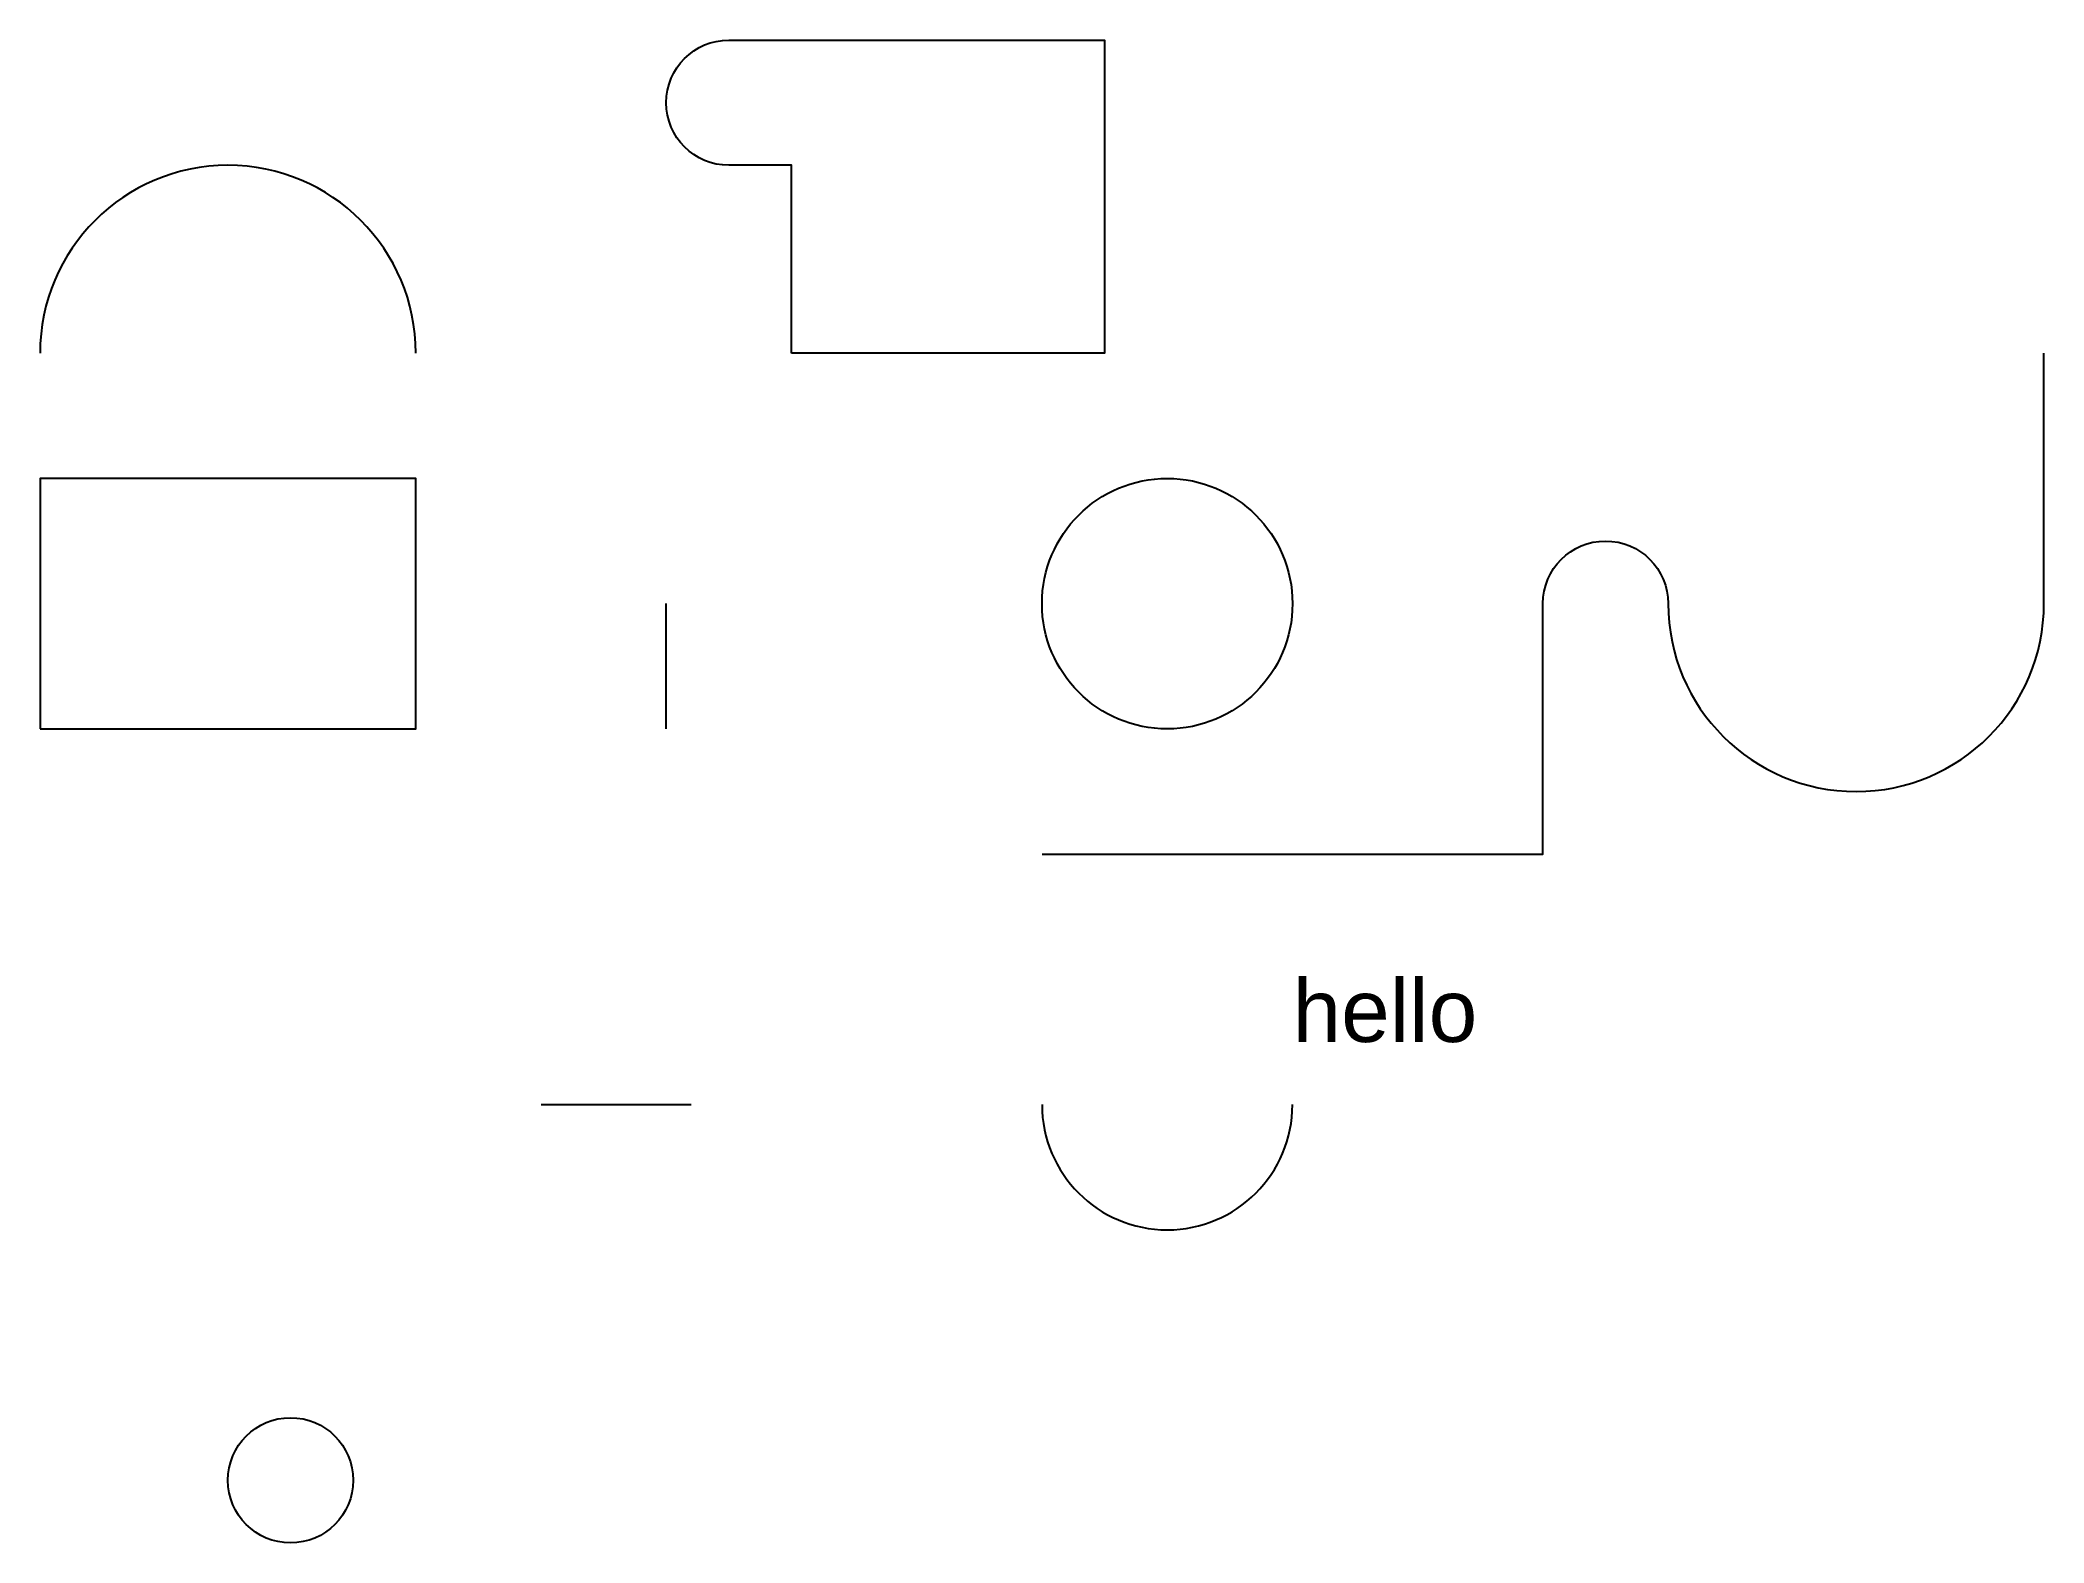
# Model space of a CAD drawing. Header units: millimetres. Extents: x -40 to 120, y -25 to 95.
import ezdxf

# ---------------------------------------------------------------- set-up
doc = ezdxf.new("R2010")
doc.units = ezdxf.units.MM
doc.header["$MEASUREMENT"] = 0
doc.styles.get("Standard").update_dxf_attribs({"font": 'arial.ttf'})

msp = doc.modelspace()

# ---------------------------------------------------------------- linework, layer by layer
for p, q in [((10, 40), (10, 50)), ((0, 10), (12, 10))]:
    msp.add_line(p, q)
msp.add_lwpolyline([(20, 70), (20, 85), (15, 85, -1), (15, 95), (45, 95), (45, 70)], format="xyb", close=True)
msp.add_lwpolyline([(40, 30), (80, 30), (80, 50, -1), (90, 50, 1), (120, 50), (120, 70)], format="xyb")
msp.add_lwpolyline([(-40, 40), (-10, 40), (-10, 60), (-40, 60)], close=True)
for centre, radius in [((50, 50), 10), ((-20, -20), 5)]:
    msp.add_circle(centre, radius)
for centre, radius, start, end in [((-25, 70), 15, 0, 180), ((50, 10), 10, 180, 0)]:
    msp.add_arc(centre, radius, start, end)

# ---------------------------------------------------------------- texts
msp.add_text('hello', height=5).set_placement((60, 15))

doc.saveas('drawing.dxf')
